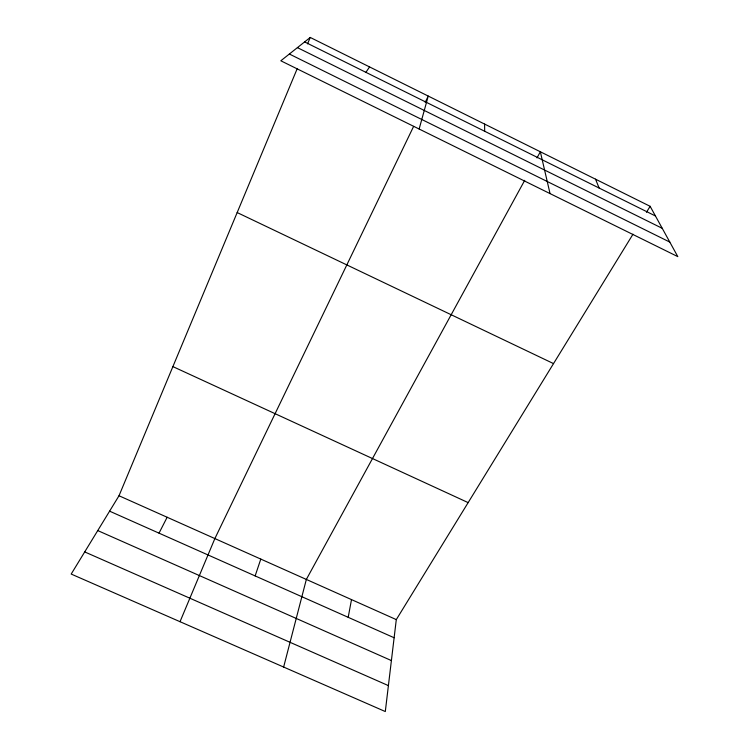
<?xml version="1.0" encoding="UTF-8"?>
<svg xmlns="http://www.w3.org/2000/svg" width="749" height="749" viewBox="0 0 749 749"><rect width="100%" height="100%" fill="white"/><g stroke="black" fill="none" stroke-linecap="round" stroke-linejoin="round"><path stroke-width="1.12" d="M632.989 234.212L396.296 619.61L385.304 711.55L71.192 574.062L119.007 495.754L297.269 68.524M348.191 617.316L351.506 599.612M283.637 667.05L306.341 579.436L524.712 180.34M419.14 129.015L428.241 96.078L425.217 102.341M255.137 575.915L260.802 559.091M307.558 43.882L310.245 37.45L650.132 206.312L677.808 256.626L280.828 60.791L310.245 37.45M180.022 621.698L214.869 538.578L413.626 126.384M159.022 533.148L167.149 517.259M536.996 157.889L540.347 151.766L550.047 193.598M646.462 212.285L650.132 206.312M365.896 72.325L369.566 66.923M84.712 551.919L388.413 685.616M97.745 530.573L391.399 660.571M109.597 511.164L394.124 637.755M119.007 495.754L396.296 619.61M172.897 366.607L468.153 502.616M237.171 212.557L553.53 363.602M304.609 41.916L655.45 215.984M297.409 47.627L662.247 228.323M289.357 54.022L669.821 242.096M595.521 179.18L599.134 188.036M484.594 124.072L484.669 131.253"/></g></svg>
